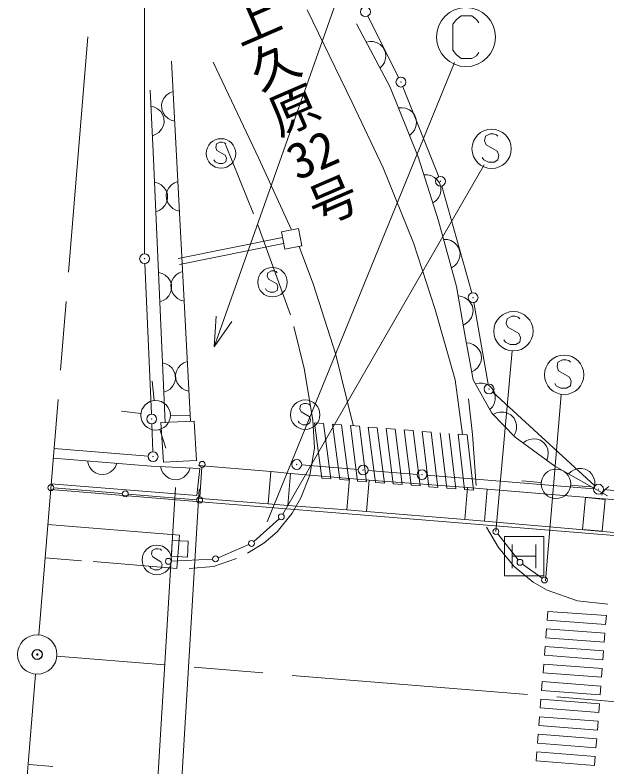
# Model space of a CAD drawing. Units: millimetres, scale not verified. Extents: x -242 to 680000, y -290 to 380000.
# Drawn here: x 65074 to 95157, y 279692 to 317911 of the extents above; entities that cross this region are included whole.
import ezdxf
from ezdxf.enums import TextEntityAlignment as Align

# ---------------------------------------------------------------- set-up
doc = ezdxf.new("R2010")
doc.units = ezdxf.units.MM
doc.header["$LTSCALE"] = 1000
doc.header["$PDMODE"] = 32
doc.header["$PDSIZE"] = 500
doc.linetypes.add('CHAIN', pattern=[18.5, 12, -1.5, 3.5, -1.5])
for name, color, linetype, lineweight in [('M-BGD', 7, 'Continuous', 13), ('M-BGD-EXST', 7, 'Continuous', 13), ('M-BMK', 2, 'CHAIN', 13), ('M-BMK-ROW', 30, 'Continuous', 13), ('M-BMK-SRVR', 3, 'Continuous', 13), ('M-STR-HTXT', 7, 'Continuous', 13), ('M-STR-STRC', 7, 'Continuous', 13)]:
    doc.layers.add(name, color=color, linetype=linetype, lineweight=lineweight)
doc.layers.add('M-BGD-HTXT', color=7, linetype='Continuous')
doc.layers.add('M-OTRS', color=6, linetype='Continuous')
doc.styles.add('@ＭＳ ゴシック', font='')
doc.styles.add('ＭＳ ゴシック', font='')
doc.styles.get('@ＭＳ ゴシック').set_extended_font_data('@MS Gothic')
doc.styles.get('ＭＳ ゴシック').set_extended_font_data('MS Gothic')

msp = doc.modelspace()

# ---------------------------------------------------------------- linework, layer by layer
at = {"layer": 'M-BGD'}
for p, q in [((82212, 313466), (79919, 318180)), ((84118, 314279), (82423, 317472)), ((83106, 316570), (82919, 316538)), ((83281, 316561), (83106, 316570)), ((83484, 316498), (83281, 316561)), ((83633, 316408), (83484, 316498)), ((83771, 316277), (83633, 316408)), ((83883, 316065), (83771, 316277)), ((83844, 315501), (83906, 315704)), ((83915, 315878), (83883, 316065)), ((83906, 315704), (83915, 315878)), ((73031, 315561), (73986, 297261)), ((77462, 310612), (75141, 315517)), ((83622, 315214), (83753, 315351)), ((83753, 315351), (83844, 315501)), ((85557, 310704), (84118, 314279)), ((72094, 310960), (71945, 314096)), ((72790, 313856), (72648, 313698)), ((72935, 313953), (72790, 313856)), ((73112, 314023), (72935, 313953)), ((72566, 313544), (72515, 313361)), ((72648, 313698), (72566, 313544)), ((83778, 310137), (82212, 313466)), ((72166, 313226), (71984, 313277)), ((72320, 313143), (72166, 313226)), ((72477, 313001), (72320, 313143)), ((72515, 313361), (72528, 313121)), ((72528, 313121), (72597, 312944)), ((84747, 313199), (84558, 313187)), ((84920, 313171), (84747, 313199)), ((85115, 313088), (84920, 313171)), ((85255, 312983), (85115, 313088)), ((72574, 312855), (72477, 313001)), ((72643, 312678), (72574, 312855)), ((72597, 312944), (72695, 312799)), ((72654, 312438), (72643, 312678)), ((72695, 312799), (72852, 312657)), ((72852, 312657), (73007, 312575)), ((85378, 312838), (85255, 312983)), ((85467, 312615), (85378, 312838)), ((72520, 312102), (72603, 312256)), ((72603, 312256), (72654, 312438)), ((73007, 312575), (73190, 312525)), ((85368, 312058), (85451, 312253)), ((85451, 312253), (85479, 312426)), ((85479, 312426), (85467, 312615)), ((72232, 311848), (72378, 311945)), ((72378, 311945), (72520, 312102)), ((85118, 311796), (85263, 311919)), ((85263, 311919), (85368, 312058)), ((72055, 311779), (72232, 311848)), ((75305, 311357), (75275, 311177)), ((75275, 311177), (75335, 311027)), ((75485, 311447), (75305, 311357)), ((75605, 311447), (75485, 311447)), ((75725, 311417), (75605, 311447)), ((75785, 311357), (75725, 311417)), ((72696, 297190), (72094, 310960)), ((75335, 311027), (75755, 310787)), ((75755, 310787), (75815, 310637)), ((75245, 310457), (75185, 310547)), ((75425, 310367), (75245, 310457)), ((75635, 310367), (75425, 310367)), ((75785, 310457), (75635, 310367)), ((75815, 310637), (75785, 310457)), ((79102, 307034), (77462, 310612)), ((86603, 307447), (85557, 310704)), ((85321, 306327), (83778, 310137)), ((86041, 309788), (85851, 309790)), ((86211, 309748), (86041, 309788)), ((86400, 309651), (86211, 309748)), ((86531, 309536), (86400, 309651)), ((72344, 309362), (72162, 309414)), ((72498, 309279), (72344, 309362)), ((72654, 309136), (72498, 309279)), ((73029, 309281), (72887, 309123)), ((73174, 309378), (73029, 309281)), ((73350, 309448), (73174, 309378)), ((86643, 309383), (86531, 309536)), ((86717, 309154), (86643, 309383)), ((72751, 308990), (72654, 309136)), ((72819, 308813), (72751, 308990)), ((72804, 308968), (72754, 308786)), ((72887, 309123), (72804, 308968)), ((72829, 308573), (72819, 308813)), ((86675, 308794), (86715, 308964)), ((86715, 308964), (86717, 309154)), ((72754, 308786), (72766, 308546)), ((72766, 308546), (72836, 308369)), ((72777, 308390), (72829, 308573)), ((86310, 308362), (86463, 308474)), ((86463, 308474), (86578, 308605)), ((86578, 308605), (86675, 308794)), ((72405, 307984), (72550, 308080)), ((72550, 308080), (72694, 308237)), ((72694, 308237), (72777, 308390)), ((72836, 308369), (72933, 308224)), ((72933, 308224), (73091, 308082)), ((73091, 308082), (73245, 308000)), ((72227, 307916), (72405, 307984)), ((73245, 308000), (73428, 307950)), ((87504, 304117), (86603, 307447)), ((79486, 307064), (78609, 306896)), ((79655, 306180), (79486, 307064)), ((73365, 305533), (78664, 306601)), ((78609, 306896), (78778, 306012)), ((73425, 305239), (78723, 306307)), ((78778, 306012), (79655, 306180)), ((80236, 304205), (79506, 306147)), ((86433, 302947), (85321, 306327)), ((87047, 306495), (86858, 306506)), ((87215, 306448), (87047, 306495)), ((87399, 306342), (87215, 306448)), ((87526, 306221), (87399, 306342)), ((87630, 306063), (87526, 306221)), ((87693, 305831), (87630, 306063)), ((87682, 305642), (87693, 305831)), ((87529, 305289), (87635, 305473)), ((87635, 305473), (87682, 305642)), ((87250, 305058), (87408, 305163)), ((87408, 305163), (87529, 305289)), ((72545, 304772), (72363, 304824)), ((72699, 304689), (72545, 304772)), ((72855, 304546), (72699, 304689)), ((73267, 304705), (73125, 304548)), ((73412, 304803), (73267, 304705)), ((73589, 304872), (73412, 304803)), ((77921, 304814), (77891, 304634)), ((77891, 304634), (77951, 304484)), ((78101, 304904), (77921, 304814)), ((78221, 304904), (78101, 304904)), ((78341, 304874), (78221, 304904)), ((78401, 304814), (78341, 304874)), ((72952, 304400), (72855, 304546)), ((73019, 304223), (72952, 304400)), ((73043, 304393), (72992, 304210)), ((73030, 303983), (73019, 304223)), ((73125, 304548), (73043, 304393)), ((77951, 304484), (78371, 304244)), ((78371, 304244), (78431, 304094)), ((72978, 303800), (73030, 303983)), ((72992, 304210), (73005, 303971)), ((73005, 303971), (73074, 303794)), ((77861, 303914), (77801, 304004)), ((78041, 303824), (77861, 303914)), ((78401, 303914), (78251, 303824)), ((78431, 304094), (78401, 303914)), ((81356, 300706), (80236, 304205)), ((87928, 301667), (87504, 304117)), ((72605, 303394), (72751, 303490)), ((72751, 303490), (72894, 303647)), ((72894, 303647), (72978, 303800)), ((73074, 303794), (73172, 303649)), ((73172, 303649), (73330, 303507)), ((73330, 303507), (73484, 303425)), ((78251, 303824), (78041, 303824)), ((87776, 303603), (87588, 303631)), ((87939, 303540), (87776, 303603)), ((88112, 303417), (87939, 303540)), ((72428, 303326), (72605, 303394)), ((73484, 303425), (73667, 303374)), ((88227, 303285), (88112, 303417)), ((88317, 303118), (88227, 303285)), ((88357, 302881), (88317, 303118)), ((87442, 299372), (86433, 302947)), ((88266, 302531), (88329, 302694)), ((88329, 302694), (88357, 302881)), ((88011, 302243), (88144, 302357)), ((88144, 302357), (88266, 302531)), ((87844, 302153), (88011, 302243)), ((88362, 299361), (87928, 301667)), ((88195, 301225), (88007, 301251)), ((88359, 301165), (88195, 301225)), ((88534, 301045), (88359, 301165)), ((88650, 300914), (88534, 301045)), ((88742, 300748), (88650, 300914)), ((82259, 297060), (81356, 300706)), ((88787, 300512), (88742, 300748)), ((88761, 300324), (88787, 300512)), ((72746, 300182), (72563, 300234)), ((72899, 300099), (72746, 300182)), ((73056, 299956), (72899, 300099)), ((73506, 300130), (73364, 299973)), ((73651, 300228), (73506, 300130)), ((73827, 300297), (73651, 300228)), ((88580, 299985), (88700, 300160)), ((88700, 300160), (88761, 300324)), ((73152, 299810), (73056, 299956)), ((73220, 299633), (73152, 299810)), ((73282, 299818), (73231, 299635)), ((73231, 299635), (73244, 299396)), ((73364, 299973), (73282, 299818)), ((88284, 299777), (88450, 299869)), ((88450, 299869), (88580, 299985)), ((72142, 298315), (72043, 299310)), ((73179, 299210), (73231, 299393)), ((73231, 299393), (73220, 299633)), ((73244, 299396), (73313, 299219)), ((87814, 296587), (87442, 299372)), ((89312, 297674), (88362, 299361)), ((72806, 298804), (72952, 298900)), ((72952, 298900), (73095, 299057)), ((73095, 299057), (73179, 299210)), ((73313, 299219), (73410, 299074)), ((73410, 299074), (73568, 298932)), ((73568, 298932), (73723, 298850)), ((88655, 299207), (88469, 299171)), ((88830, 299202), (88655, 299207)), ((89034, 299145), (88830, 299202)), ((89186, 299058), (89034, 299145)), ((89327, 298931), (89186, 299058)), ((89445, 298722), (89327, 298931)), ((72629, 298736), (72806, 298804)), ((73723, 298850), (73905, 298799)), ((89481, 298536), (89445, 298722)), ((89476, 298361), (89481, 298536)), ((79759, 298167), (79579, 298077)), ((79879, 298167), (79759, 298167)), ((79999, 298137), (79879, 298167)), ((80059, 298077), (79999, 298137)), ((88322, 296588), (88127, 298406)), ((89332, 298004), (89419, 298156)), ((89419, 298156), (89476, 298361)), ((71472, 297659), (70479, 297778)), ((79579, 298077), (79549, 297897)), ((79549, 297897), (79609, 297747)), ((79609, 297747), (80029, 297507)), ((89205, 297864), (89332, 298004)), ((89719, 297727), (89549, 297688)), ((89931, 297723), (89719, 297727)), ((72966, 297554), (73966, 297535)), ((80029, 297507), (80089, 297357)), ((80089, 297357), (80059, 297177)), ((90484, 296458), (89312, 297674)), ((89549, 297688), (89377, 297606)), ((90100, 297678), (89931, 297723)), ((90268, 297590), (90100, 297678)), ((90435, 297417), (90268, 297590)), ((90517, 297246), (90435, 297417)), ((72487, 297204), (74174, 297272)), ((72617, 295181), (72487, 297204)), ((74174, 297272), (74294, 295265)), ((79519, 297177), (79459, 297267)), ((79699, 297087), (79519, 297177)), ((79909, 297087), (79699, 297087)), ((80059, 297177), (79909, 297087)), ((80673, 294371), (80290, 297192)), ((80290, 297192), (80746, 297156)), ((80746, 297156), (81126, 294335)), ((81580, 294299), (81203, 297119)), ((81203, 297119), (81659, 297082)), ((81659, 297082), (82033, 294263)), ((82486, 294226), (82116, 297045)), ((82116, 297045), (82573, 297008)), ((82573, 297008), (82939, 294190)), ((83392, 294154), (83029, 296972)), ((83029, 296972), (83486, 296935)), ((90556, 297075), (90517, 297246)), ((90552, 296863), (90556, 297075)), ((72440, 296853), (72737, 295898)), ((83486, 296935), (83845, 294118)), ((84299, 294082), (83943, 296898)), ((83943, 296898), (84399, 296861)), ((84399, 296861), (84752, 294046)), ((85205, 294010), (84856, 296824)), ((84856, 296824), (85313, 296787)), ((85313, 296787), (85658, 293974)), ((86111, 293937), (85769, 296751)), ((85769, 296751), (86226, 296714)), ((86226, 296714), (86564, 293901)), ((87018, 293865), (86682, 296677)), ((87139, 296640), (87471, 293829)), ((87924, 293793), (87596, 296603)), ((87596, 296603), (88052, 296566)), ((88504, 293998), (88322, 296588)), ((90419, 296526), (90507, 296694)), ((90507, 296694), (90552, 296863)), ((88052, 296566), (88377, 293757)), ((92510, 294975), (90484, 296458)), ((91047, 296269), (90892, 296159)), ((91208, 296337), (91047, 296269)), ((91418, 296370), (91208, 296337)), ((91592, 296354), (91418, 296370)), ((91773, 296296), (91592, 296354)), ((91966, 296154), (91773, 296296)), ((92076, 295999), (91966, 296154)), ((92144, 295838), (92076, 295999)), ((92176, 295628), (92144, 295838)), ((92103, 295273), (92160, 295454)), ((92160, 295454), (92176, 295628)), ((67019, 295396), (71986, 294984)), ((68755, 295252), (68800, 295068)), ((68800, 295068), (68878, 294911)), ((70176, 294954), (70250, 295128)), ((74294, 295265), (72617, 295181)), ((68878, 294911), (69015, 294749)), ((69015, 294749), (69157, 294647)), ((69755, 294597), (69912, 294675)), ((69912, 294675), (70073, 294812)), ((70073, 294812), (70176, 294954)), ((71986, 294984), (74462, 294866)), ((72475, 294961), (72526, 294778)), ((72526, 294778), (72609, 294624)), ((73808, 294567), (73905, 294713)), ((73905, 294713), (73973, 294890)), ((74462, 294866), (74320, 293488)), ((74402, 295015), (78074, 294702)), ((74468, 293411), (74575, 294923)), ((78074, 294702), (77933, 293066)), ((79070, 294617), (78074, 294702)), ((95188, 293465), (92510, 294975)), ((93336, 294716), (93196, 294588)), ((93489, 294802), (93336, 294716)), ((93693, 294859), (93489, 294802)), ((93868, 294864), (93693, 294859)), ((94054, 294828), (93868, 294864)), ((94263, 294710), (94054, 294828)), ((94390, 294569), (94263, 294710)), ((69157, 294647), (69331, 294572)), ((69331, 294572), (69570, 294552)), ((69570, 294552), (69755, 294597)), ((72609, 294624), (72752, 294467)), ((72752, 294467), (72897, 294370)), ((72897, 294370), (73074, 294302)), ((73074, 294302), (73314, 294290)), ((73314, 294290), (73497, 294342)), ((73497, 294342), (73651, 294424)), ((73651, 294424), (73808, 294567)), ((78930, 292981), (79070, 294617)), ((82071, 294361), (79070, 294617)), ((81126, 294335), (80673, 294371)), ((82033, 294263), (81580, 294299)), ((82071, 294361), (81932, 292761)), ((83067, 294274), (82071, 294361)), ((94477, 294417), (94390, 294569)), ((94534, 294213), (94477, 294417)), ((74320, 293488), (66912, 294087)), ((74320, 293488), (66912, 294087)), ((82939, 294190), (82486, 294226)), ((82928, 292674), (83067, 294274)), ((88071, 293894), (83067, 294274)), ((83845, 294118), (83392, 294154)), ((84752, 294046), (84299, 294082)), ((85658, 293974), (85205, 294010)), ((86564, 293901), (86111, 293937)), ((91820, 294148), (90823, 294235)), ((93314, 294018), (94310, 293933)), ((94502, 293851), (94538, 294038)), ((94538, 294038), (94534, 294213)), ((95246, 293941), (95080, 293810)), ((74296, 293189), (66888, 293788)), ((70527, 293587), (67046, 293875)), ((74308, 293274), (70826, 293562)), ((73225, 293889), (72099, 275419)), ((74424, 293829), (73331, 275285)), ((87471, 293829), (87018, 293865)), ((88377, 293757), (87924, 293793)), ((88071, 293894), (87937, 292270)), ((89067, 293812), (88071, 293894)), ((88933, 292188), (89067, 293812)), ((96058, 293232), (89067, 293812)), ((94972, 293672), (94891, 293500)), ((95080, 293810), (94972, 293672)), ((74296, 293189), (95939, 291418)), ((77933, 293066), (74308, 293349)), ((94069, 293386), (93921, 291764)), ((95065, 293294), (94069, 293386)), ((94917, 291673), (95065, 293294)), ((77933, 293066), (78930, 292981)), ((78930, 292981), (81932, 292761)), ((81932, 292761), (82928, 292674)), ((82928, 292674), (87937, 292270)), ((73426, 291481), (66743, 292022)), ((78494, 292308), (77206, 291156)), ((87937, 292270), (88933, 292188)), ((95917, 291580), (88933, 292188)), ((93921, 291764), (94917, 291673)), ((73426, 291481), (73302, 289783)), ((90646, 290212), (89607, 291539)), ((73056, 291199), (73020, 290399)), ((73874, 291162), (73056, 291199)), ((73839, 290363), (73874, 291162)), ((76956, 290996), (75402, 290328)), ((75115, 290261), (73018, 290152)), ((73020, 290399), (73839, 290363)), ((91861, 289282), (90860, 290006)), ((92154, 287599), (92119, 287153)), ((95126, 287385), (92154, 287599)), ((92119, 287153), (95091, 286937)), ((95091, 286937), (95126, 287385)), ((92083, 286707), (92048, 286260)), ((95056, 286490), (92083, 286707)), ((92048, 286260), (95020, 286042)), ((95020, 286042), (95056, 286490)), ((92013, 285814), (91977, 285368)), ((94985, 285594), (92013, 285814)), ((94950, 285146), (94985, 285594)), ((91977, 285368), (94950, 285146)), ((91942, 284921), (91907, 284475)), ((94915, 284699), (91942, 284921)), ((91907, 284475), (94880, 284251)), ((94880, 284251), (94915, 284699)), ((91872, 284029), (91836, 283582)), ((94845, 283803), (91872, 284029)), ((94810, 283355), (94845, 283803)), ((91836, 283582), (94810, 283355)), ((91801, 283136), (91766, 282690)), ((94775, 282908), (91801, 283136)), ((94740, 282460), (94775, 282908)), ((91766, 282690), (94740, 282460)), ((91730, 282244), (91695, 281797)), ((94704, 282012), (91730, 282244)), ((91695, 281797), (94669, 281564)), ((94669, 281564), (94704, 282012)), ((91660, 281351), (91624, 280905)), ((94634, 281117), (91660, 281351)), ((94599, 280669), (94634, 281117)), ((91624, 280905), (94599, 280669)), ((91589, 280458), (91554, 280012)), ((94564, 280221), (91589, 280458)), ((94529, 279773), (94564, 280221)), ((91554, 280012), (94529, 279773))]:
    msp.add_line(p, q, dxfattribs=at)
for centre, radius in [((75545, 310877), 750), ((78161, 304334), 750), ((72217, 297569), 750), ((79819, 297597), 750), ((74586, 295073), 150), ((92567, 294082), 750), ((66896, 293888), 150), ((70677, 293575), 150), ((74458, 293261), 150), ((74458, 293261), 150), ((78606, 292408), 150), ((89514, 291657), 150), ((77094, 291056), 150), ((72868, 290145), 150), ((75265, 290269), 150), ((90738, 290093), 150), ((91982, 289195), 150)]:
    msp.add_circle(centre, radius, dxfattribs=at)
at = {"layer": 'M-BGD-EXST'}
for p, q in [((87512, 317690), (87332, 317450)), ((87752, 317870), (87512, 317690)), ((88292, 317870), (87752, 317870)), ((88532, 317690), (88292, 317870)), ((88652, 317510), (88532, 317690)), ((87332, 317450), (87332, 316130)), ((87332, 316130), (87512, 315890)), ((87512, 315890), (87752, 315710)), ((87752, 315710), (88292, 315710)), ((88292, 315710), (88532, 315830)), ((88532, 315830), (88652, 316010)), ((77895, 292151), (87415, 315502)), ((89217, 311869), (88977, 311749)), ((89377, 311869), (89217, 311869)), ((89537, 311829), (89377, 311869)), ((88977, 311749), (88937, 311509)), ((88937, 311509), (89017, 311309)), ((89617, 311749), (89537, 311829)), ((89017, 311309), (89577, 310989)), ((89577, 310989), (89657, 310789)), ((89657, 310789), (89617, 310549)), ((88897, 310549), (88817, 310669)), ((89137, 310429), (88897, 310549)), ((89417, 310429), (89137, 310429)), ((89617, 310549), (89417, 310429)), ((78680, 292537), (88924, 310291)), ((90082, 302478), (90042, 302238)), ((90322, 302598), (90082, 302478)), ((90482, 302598), (90322, 302598)), ((90642, 302558), (90482, 302598)), ((90722, 302478), (90642, 302558)), ((90042, 302238), (90122, 302038)), ((90122, 302038), (90682, 301718)), ((90682, 301718), (90762, 301518)), ((90002, 301278), (89922, 301398)), ((90242, 301158), (90002, 301278)), ((90722, 301278), (90522, 301158)), ((90762, 301518), (90722, 301278)), ((89514, 291657), (90341, 300835)), ((90522, 301158), (90242, 301158)), ((92661, 300267), (92621, 300027)), ((92621, 300027), (92701, 299827)), ((92901, 300387), (92661, 300267)), ((93061, 300387), (92901, 300387)), ((93221, 300347), (93061, 300387)), ((93301, 300267), (93221, 300347)), ((92701, 299827), (93261, 299507)), ((93261, 299507), (93341, 299307)), ((93341, 299307), (93301, 299067)), ((92581, 299067), (92501, 299187)), ((92821, 298947), (92581, 299067)), ((93101, 298947), (92821, 298947)), ((93301, 299067), (93101, 298947)), ((92038, 289152), (92825, 298603)), ((89942, 289400), (89942, 291400)), ((89942, 291400), (91942, 291400)), ((91942, 291400), (91942, 289400)), ((90342, 291000), (90342, 289800)), ((91542, 291000), (91542, 289800)), ((72040, 290696), (72010, 290516)), ((72010, 290516), (72070, 290366)), ((72220, 290786), (72040, 290696)), ((72340, 290786), (72220, 290786)), ((72460, 290756), (72340, 290786)), ((72520, 290696), (72460, 290756)), ((72070, 290366), (72490, 290126)), ((72490, 290126), (72550, 289976)), ((90342, 290400), (91542, 290400)), ((71980, 289796), (71920, 289886)), ((72160, 289706), (71980, 289796)), ((72370, 289706), (72160, 289706)), ((72520, 289796), (72370, 289706)), ((72550, 289976), (72520, 289796)), ((91942, 289400), (89942, 289400))]:
    msp.add_line(p, q, dxfattribs=at)
for centre, radius in [((87992, 316790), 1500), ((89297, 311109), 1000), ((90402, 301838), 1000), ((92981, 299627), 1000), ((72280, 290216), 750)]:
    msp.add_circle(centre, radius, dxfattribs=at)
at = {"layer": 'M-BMK'}
for p, q in [((66284, 286406), (70288, 335345)), ((164870, 277336), (67199, 285328)), ((66121, 284412), (62421, 239198))]:
    msp.add_line(p, q, dxfattribs=at)
at = {"layer": 'M-BMK-ROW'}
for p, q in [((71663, 322376), (71656, 305777)), ((84573, 314725), (82997, 317854)), ((86605, 309694), (84778, 314270)), ((88286, 303790), (86765, 309221)), ((71667, 305277), (72006, 297624)), ((89123, 299151), (88397, 303303)), ((94542, 293980), (89351, 298736)), ((72027, 297125), (72081, 295712)), ((71841, 295483), (67059, 295874)), ((82518, 294810), (79641, 295045)), ((85508, 294565), (83016, 294769)), ((94477, 293831), (86006, 294524)), ((102443, 293082), (94975, 293787))]:
    msp.add_line(p, q, dxfattribs=at)
for centre, radius in [((82884, 318077), 250), ((84685, 314502), 250), ((84685, 314502), 10), ((86697, 309461), 250), ((86697, 309461), 10), ((71656, 305527), 250), ((71656, 305527), 10), ((88354, 303549), 250), ((88354, 303549), 10), ((89167, 298905), 250), ((89167, 298905), 10), ((72018, 297375), 250), ((72018, 297375), 10), ((72091, 295462), 250), ((72091, 295462), 10), ((79392, 295065), 250), ((79392, 295065), 10), ((82767, 294789), 250), ((82767, 294789), 10), ((85757, 294545), 250), ((85757, 294545), 10), ((94727, 293811), 250), ((94727, 293811), 10)]:
    msp.add_circle(centre, radius, dxfattribs=at)
at = {"layer": 'M-BMK-SRVR'}
for radius in [1000, 40]:
    msp.add_circle((66202, 285409), radius, dxfattribs=at)
at = {"layer": 'M-OTRS'}
msp.add_point((66202, 285409), dxfattribs=at)
at = {"layer": 'M-STR-HTXT'}
for p, q in [((75194, 301054), (82653, 322119)), ((75194, 301054), (75299, 302608)), ((76091, 302328), (75194, 301054))]:
    msp.add_line(p, q, dxfattribs=at)
at = {"layer": 'M-STR-STRC'}
for p, q in [((75774, 311333), (77185, 307813)), ((77413, 307249), (79081, 302676)), ((79247, 302082), (79765, 299947)), ((79765, 299947), (80207, 297311)), ((80207, 297311), (80291, 295894)), ((80291, 295894), (80048, 294516)), ((80048, 294516), (79603, 293375)), ((79603, 293375), (79150, 292597)), ((78391, 291642), (79150, 292597)), ((77710, 291062), (78391, 291642)), ((89032, 291885), (89645, 290839)), ((76891, 290558), (77710, 291062)), ((89645, 290839), (90443, 289884)), ((68456, 290175), (66605, 290328)), ((73302, 289783), (69052, 290131)), ((76321, 290286), (75166, 289890)), ((75166, 289890), (73924, 289778)), ((90443, 289884), (91408, 289084)), ((91408, 289084), (92122, 288683)), ((92122, 288683), (93661, 288143)), ((93661, 288143), (95194, 287966)), ((66994, 279715), (65794, 279815))]:
    msp.add_line(p, q, dxfattribs=at)

# ---------------------------------------------------------------- texts
at = {"layer": 'M-BGD-HTXT', "style": '@ＭＳ ゴシック'}
msp.add_text('市道上久原\u3000号', height=1833, rotation=293.4, dxfattribs=at).set_placement((74742, 323428), align=Align.MIDDLE_LEFT)
at = {"layer": 'M-BGD-HTXT', "style": 'ＭＳ ゴシック'}
msp.add_text('32', height=1833, rotation=23.6, dxfattribs=at).set_placement((79626, 308977), align=Align.BOTTOM_LEFT)

doc.saveas('drawing.dxf')
